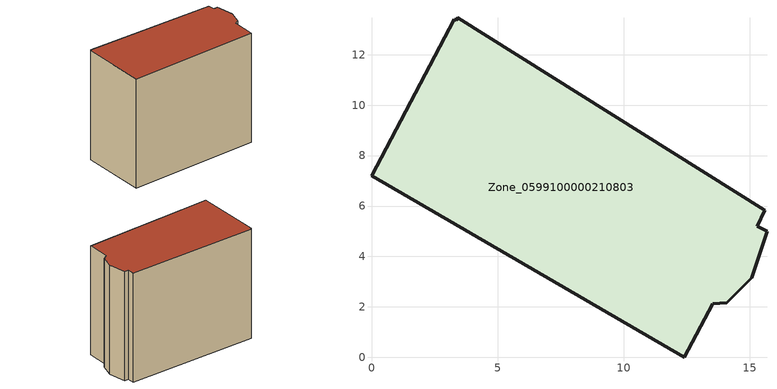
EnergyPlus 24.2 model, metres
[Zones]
Zone_0599100000210803
 floor ground (C_G): 13.54,2.12 12.4,0 0,7.2 3.28,13.41 3.36,13.36 3.42,13.47 15.59,5.84 15.3,5.2 15.68,5 15.07,3.15 14.09,2.17 z0
 wall outside (C_F): 3.28,13.41 0,7.2 12.4,0 13.54,2.12 14.09,2.17 15.07,3.15 15.68,5 15.3,5.2 15.59,5.84 3.42,13.47 3.36,13.36 3.28,13.41 z0:12.57
 roof outside (C_R): 3.36,13.36 3.28,13.41 0,7.2 12.4,0 13.54,2.12 14.09,2.17 15.07,3.15 15.68,5 15.3,5.2 15.59,5.84 3.42,13.47 z12.57
[BUILDING]
Pand.0599100000210803: North Axis=0; Terrain=City; Loads Convergence Tolerance Value=0.04; Temperature Convergence Tolerance Value=0.4; Solar Distribution=FullExterior; Maximum Number of Warmup Days=25; Minimum Number of Warmup Days=1
[Site:Location]
Rotterdam.The.Hague.AP_ZH_NLD Design_Conditions: Latitude=51.96; Longitude=4.45; Time Zone=1; Elevation=-4.5
[SITE:GROUNDTEMPERATURE:BUILDINGSURFACE]
18, 18, 18, 18, 18, 18, 18, 18, 18, 18, 18, 18
[MATERIAL] Thermal Absorptance=0.9; Solar Absorptance=0.7; Visible Absorptance=0.7
Name | Roughness | Thickness | Conductivity | Density | Specific Heat
G.TI.1946 | MediumSmooth | 0.15 | 1 | 540 | 1210
F.TI.1946 | Rough | 0.3 | 0.857143 | 1920 | 840
R.TI.1946 | MediumRough | 0.2 | 0.1 | 1500 | 1000
[CONSTRUCTION]
C_G: G.TI.1946
C_F: F.TI.1946
C_R: R.TI.1946
[ZONE]
Zone_0599100000210803: Type=1; Multiplier=1; Ceiling Height=Autocalculate; Volume=Autocalculate; Floor Area=autocalculate; Part of Total Floor Area=Yes
[ZONEINFILTRATION:DESIGNFLOWRATE]
Infil_Zone_0599100000210803: Zone or ZoneList or Space or SpaceList=Zone_0599100000210803; Schedule=AlwaysOn; Design Flow Rate Calculation Method=Flow/Area; Flow Rate per Floor Area=0.003; Constant Term Coefficient=1; Temperature Term Coefficient=0; Velocity Term Coefficient=0; Velocity Squared Term Coefficient=0
[HVACTEMPLATE:ZONE:IDEALLOADSAIRSYSTEM]
Zone_0599100000210803: Maximum Heating Supply Air Temperature=50; Minimum Cooling Supply Air Temperature=13; Maximum Heating Supply Air Humidity Ratio=0.0156; Minimum Cooling Supply Air Humidity Ratio=0.0077; Heating Limit=NoLimit; Cooling Limit=NoLimit; Dehumidification Control Type=ConstantSensibleHeatRatio; Cooling Sensible Heat Ratio=0.7; Dehumidification Setpoint=60; Humidification Control Type=None; Humidification Setpoint=30; Outdoor Air Method=None; Outdoor Air Flow Rate per Person=0.00944; Outdoor Air Flow Rate per Zone Floor Area=0; Outdoor Air Flow Rate per Zone=0; Demand Controlled Ventilation Type=None; Outdoor Air Economizer Type=NoEconomizer; Heat Recovery Type=None; Sensible Heat Recovery Effectiveness=0.7; Latent Heat Recovery Effectiveness=0.65
[ZONECONTROL:THERMOSTAT]
ThermostatControl_Zone_0599100000210803: Zone or ZoneList=Zone_0599100000210803; Control Type Schedule=DualSetpointControlType; Control 1=Thermostat_Zone_0599100000210803; Temperature Difference Between Cutout And Setpoint=0
[THERMOSTATSETPOINT:DUALSETPOINT]
Thermostat_Zone_0599100000210803: Heating Setpoint Temperature Schedule=HeatingSetpoint_Zone_0599100000210803; Cooling Setpoint Temperature Schedule=CoolingSetpoint_Zone_0599100000210803
[SCHEDULE:COMPACT]
HeatingSetpoint_Zone_0599100000210803: Through: 12/31, For: AllDays, Until: 24:00, 21
CoolingSetpoint_Zone_0599100000210803: Through: 12/31, For: AllDays, Until: 24:00, 24
DualSetpointControlType: Through: 12/31, For: AllDays, Until: 24:00, 4
AlwaysOn: Through: 12/31, For: AllDays, Until: 24:00, 1
